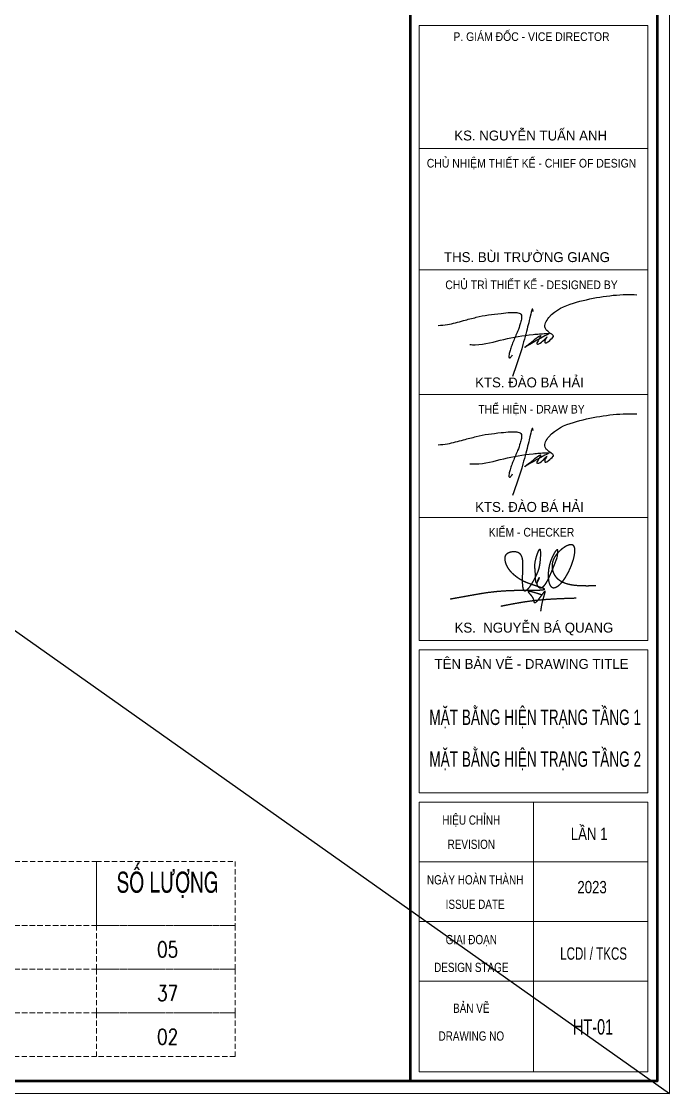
# Model space of a CAD drawing. Header units: millimetres. Extents: x 5243337 to 5938936, y 490824 to 785930.
# Drawn here: x 5726463 to 5742194, y 639154 to 665179 of the extents above; entities that cross this region are included whole.
import ezdxf
from ezdxf.enums import TextEntityAlignment as Align

# ---------------------------------------------------------------- set-up
doc = ezdxf.new("R2010")
doc.units = ezdxf.units.MM
doc.header["$MEASUREMENT"] = 0
doc.linetypes.add('HIDDEN', pattern=[0.375, 0.25, -0.125])
doc.layers.get('0').update_dxf_attribs({"lineweight": 0})
doc.layers.get('Defpoints').update_dxf_attribs({"lineweight": 0})
for name, color, linetype, lineweight in [('cat2', 22, 'Continuous', 30), ('Khungten_LCDI', 7, 'Continuous', 25), ('LC ISO', 153, 'Continuous', 13), ('LC MANH DUT', 35, 'HIDDEN', 5), ('LC Net dam 1', 30, 'Continuous', 30), ('LC Net thay', 7, 'Continuous', 25), ('LC Text1', 3, 'Continuous', 20), ('LC Text2', 7, 'Continuous', 25)]:
    doc.layers.add(name, color=color, linetype=linetype, lineweight=lineweight)
doc.layers.add('KCS_Plotter', color=11, linetype='Continuous', plot=False)
doc.styles.add('Khungten', font='VHAVAN.TTF', dxfattribs={"width": 0.9, "height": 5000})
doc.styles.add('LC 2', font='VHARIALN.TTF', dxfattribs={"width": 0.7})
doc.styles.add('LC 3', font='vnsimli.shx', dxfattribs={"width": 0.75})
doc.styles.add('Title', font='VHBLACK.TTF')
doc.styles.add('VnAvantH', font='VHAVANB.TTF', dxfattribs={"width": 0.6})

# ---------------------------------------------------------------- blocks, each defined once
blk = doc.blocks.new('NGUYEN BA QUANG')
at = {"layer": 'LC ISO', "const_width": 54}
for points in [[(-3416, -557, -0.001023), (-2231, -345, -0.008385), (-1869, -289, -0.026114), (-905, -212, -0.007166), (-491, -205, 0.001773), (-49, -203, 0.009736), (200, -197, 0.025773), (331, -186, 0.054465), (383, -173, 0.09183), (397, -166, 0.386262), (399, -152, 0.129793), (379, -135, 0.036801), (321, -108, 0.016128), (184, -59, -0.006736), (-183, 62, -0.023924), (-416, 154, -0.046785), (-684, 310, -0.041509), (-918, 503, -0.092678), (-1136, 813, -0.077778), (-1199, 1035, -0.070106), (-1196, 1141, -0.201572), (-1106, 1286, -0.091887), (-982, 1343, -0.118851), (-732, 1351, -0.227561), (-543, 1208, -0.055716), (-508, 1121, -0.035741), (-487, 1019, -0.022757), (-478, 904, -0.018678), (-477, 714, 0.005361), (-493, 294, 0.022501), (-487, 25, 0.024956), (-474, -85, 0.051878), (-451, -169, 0.084004), (-427, -209, 0.302699), (-372, -224, 0.091028), (-331, -204, 0.045769), (-285, -164, 0.031407), (-218, -87, 0.026473), (-114, 66, 0.038878), (124, 530, 0.063388), (207, 831, 0.030377), (243, 1236, 0.019395), (241, 1350, 0.050857), (231, 1429, 0.089259), (221, 1451, 0.446193), (202, 1454, 0.08967), (185, 1438, 0.048315), (156, 1388, 0.024568), (114, 1288, 0.037087), (24, 971, 0.06811), (7, 722, 0.007404), (19, 571, -0.009821), (27, 442, 0.013775), (38, 214, 0.023991), (46, 154, 0.068642), (58, 113, 0.168495), (71, 99, 0.190472), (82, 99, 0.135753), (102, 116, 0.042547), (133, 165, 0.037247), (185, 280, 0.083462), (192, 310, 0.752396), (189, 311, 0.077103), (170, 286, 0.067778), (106, 135, 0.079642), (97, 52, 0.07615), (107, 12, 0.090818), (168, -77, 0.162992), (233, -111, 0.134535), (287, -101, 0.046135), (315, -85, 0.0589), (372, -33, 0.033446), (431, 44, 0.020493), (492, 142, 0.018931), (584, 325, 0.012315), (712, 617, 0.006262), (906, 1114)], [(906, 1114, 0.006821), (929, 1272, 0.011774), (937, 1340, 0.026266), (938, 1394, 0.052103), (935, 1423, 0.076783), (930, 1436, 0.163971), (923, 1442, 0.170042), (914, 1442, 0.080479), (902, 1436, 0.05585), (881, 1417, 0.031056), (847, 1375, 0.025203), (791, 1286, 0.116129), (556, 476, 0.061974), (575, 166, 0.045365), (610, 47, 0.070676), (660, -41, 0.091415), (710, -86, 0.146905), (783, -104, 0.068448), (833, -95, 0.049636), (885, -72, 0.053986), (978, -6, 0.029209), (1056, 69, 0.021304), (1134, 162, 0.025491), (1250, 329, 0.068873), (1561, 1027, 0.01773), (1596, 1171, 0.037697), (1624, 1368, 0.029037), (1623, 1453, 0.04288), (1613, 1525, 0.066726), (1590, 1583, 0.100495), (1556, 1623, 0.111871), (1508, 1644, 0.054631), (1469, 1647, 0.041179), (1426, 1643, 0.04561), (1355, 1623, 0.04967), (1225, 1558, 0.109429), (829, 1164, 0.05047), (753, 1012, 0.368126), (1079, 156, 0.040655), (1223, 90, 0.031441), (1383, 42, 0.023503), (1557, 9, 0.017084), (1742, -10, 0.011936), (1936, -19, 0.009133), (2206, -21, 0.002915), (2480, -16)], [(274, -380, 0.002584), (99, -322, 0.004829), (-9, -289, 0.009549), (-104, -262, 0.02019), (-180, -245, 0.020391), (-210, -242, 0.037792), (-233, -241, 0.083891), (-249, -244, 0.129866), (-256, -250, 0.170647), (-258, -257, 0.074142), (-257, -264, 0.04333), (-253, -271, 0.038982), (-240, -290, 0.018381), (-209, -327, -0.006145), (-155, -388, -0.017161), (-112, -442, -0.029179), (-72, -502, -0.056277), (-39, -577, -0.025416), (-31, -610, -0.003247), (-24, -652, 0.033316), (-18, -677, 0.055631), (-12, -689, 0.087521), (-5, -698, 0.15828), (8, -703, 0.07777), (18, -702, 0.051495), (30, -698, 0.04838), (50, -685, 0.02792), (72, -667, 0.021215), (104, -635, 0.012757), (138, -596, 0.011354), (192, -528, 0.005945), (265, -430, -0.007904), (360, -301, -0.011483), (384, -270, -0.027823), (404, -249, -0.066961), (415, -240, -0.123545), (420, -238, -0.248584), (424, -240, -0.12084), (426, -246, -0.064597), (426, -260, -0.027008), (421, -289, -0.011306), (411, -326, -0.007085), (384, -419, 0.007773), (340, -569, 0.03162), (266, -923, 0.004795), (248, -1055)], [(-1368, -847, -0.004051), (-800, -737, -0.026384), (342, -582, -0.006339), (726, -556, -0.004215), (1111, -537, -0.002629), (1689, -517)]]:
    blk.add_lwpolyline(points, format="xyb", dxfattribs=at)
blk = doc.blocks.new('chu ky hai')
at = {"layer": 'cat2'}
for points in [[(-7108, -1180), (-6432, -1197), (-2775, -522), (976, 115), (1801, 186), (2622, 234), (2986, 231), (2480, -78), (-30, -1486), (540, -1049), (1949, -60), (1474, -942), (1449, -999), (1449, -1057), (1477, -1093), (1572, -1118), (1707, -1098), (1898, -993), (2754, -240), (2527, -595), (2479, -768), (2477, -864), (2515, -945), (2607, -960), (2750, -905), (2939, -770), (3555, -206), (3585, -163), (3551, -35), (3281, 205), (2716, 642), (2520, 942), (3011, 2284), (6131, 4121), (9514, 4894), (12933, 5218), (14228, 5200)], [(-11175, 1253), (-9978, 1396), (-7921, 1888), (-6284, 2309), (-4744, 2618), (-3121, 2809), (-1911, 2927), (-1107, 2906), (-579, 2709), (-517, 2075), (-671, 1470), (-1000, 507), (-1282, -135), (-1576, -846), (-1805, -1465), (-1996, -2070), (-2109, -2631), (-2056, -2899), (-1967, -2874), (-1871, -2786), (-1768, -2651), (-1653, -2476)], [(975, 3070), (960, 3197), (924, 3338), (690, 2725), (349, 1352), (-322, -1171), (-1656, -5247)]]:
    blk.add_spline(points, degree=3, dxfattribs=at)
blk = doc.blocks.new('ha tang Nui Beo')
at = {"layer": 'Defpoints', "lineweight": 0}
blk.add_lwpolyline([(-1200, -14850), (-1200, 14850), (40800, 14850), (40800, -14850)], close=True, dxfattribs=at)
at = {"layer": 'Khungten_LCDI', "color": 5, "lineweight": 60}
blk.add_line((36600, 14650), (36600, -14650), dxfattribs=at)
at = {"layer": 'Khungten_LCDI', "color": 5, "lineweight": 25}
blk.add_line((40600, -14650), (40600, 14650), dxfattribs=at)
at = {"layer": 'Khungten_LCDI', "color": 9, "lineweight": 15}
for p, q in [((38600, -10133), (38600, -14500)), ((40450, -11100), (36750, -11100)), ((40450, -12067), (36750, -12067)), ((40450, -13033), (36750, -13033))]:
    blk.add_line(p, q, dxfattribs=at)
at = {"layer": 'Khungten_LCDI', "color": 5, "lineweight": 60}
blk.add_lwpolyline([(0, -14650), (0, 14650), (40600, 14650), (40600, -14650)], close=True, dxfattribs=at)
at = {"layer": 'Khungten_LCDI', "color": 9, "lineweight": 15}
for points in [[(36750, 446), (40450, 446), (40450, 2437), (36750, 2437)], [(36750, -1522), (40450, -1522), (40450, 446), (36750, 446)], [(36750, -1522), (40450, -1522), (40450, -3535), (36750, -3535)], [(36750, -5526), (40450, -5526), (40450, -3535), (36750, -3535)], [(36750, -7517), (40450, -7517), (40450, -5526), (36750, -5526)], [(36750, -9983), (40450, -9983), (40450, -7667), (36750, -7667)], [(36750, -14500), (40450, -14500), (40450, -10133), (36750, -10133)]]:
    blk.add_lwpolyline(points, close=True, dxfattribs=at)
at = {"layer": 'cat2', "xscale": 0.1265625, "yscale": 0.1265625, "zscale": 0.1265625}
for p in [(38468, -2580), (38468, -4510)]:
    blk.add_blockref('chu ky hai', p, dxfattribs=at)
at = {"layer": 'LC Net dam 1', "xscale": 0.4, "yscale": 0.4, "zscale": 0.4}
blk.add_blockref('NGUYEN BA QUANG', (38616, -6625), dxfattribs=at)
at = {"color": 7}
for s, height, style, width, p in [('P. gi¸m ®èc - VICE director', 140, 'Khungten', 0.9, (38566, 2184)), ('chñ nhiÖm thiÕt kÕ - chief of design', 140, 'Khungten', 0.9, (38566, 136)), ('chñ tr× thiÕt kÕ - designed by', 140, 'Khungten', 0.9, (38566, -1832)), ('thÓ hiÖn - draw by', 140, 'Khungten', 0.9, (38566, -3845)), ('kiÓm - checker', 140, 'Khungten', 0.9, (38566, -5836)), ('hiÖu chØnh', 150, 'Khungten', 0.8, (37592, -10499)), ('revision', 150, 'Khungten', 0.8, (37592, -10891)), ('ngµy hoµn thµnh', 150, 'Khungten', 0.8, (37654, -11466)), ('issue date', 150, 'Khungten', 0.8, (37654, -11862)), ('giai ®o¹n', 150, 'Khungten', 0.8, (37592, -12433)), ('lcdi / TKcs', 200, 'Title', 0.7, (39571, -12684)), ('design stage', 150, 'Khungten', 0.8, (37592, -12883)), ('b¶n vÏ', 150, 'Khungten', 0.8, (37592, -13544)), ('drawing nO', 150, 'Khungten', 0.8, (37592, -13994))]:
    blk.add_text(s, height=height, dxfattribs=dict(at, style=style, width=width)).set_placement(p, align=Align.CENTER)
for s, style, p in [('ks. nguyÔn tuÊn anh', 'VnAvantH', (38553, 574)), ('ths. bïi tr\xadêng giang', 'VnAvantH', (38493, -1394)), ('Kts. ®µo b¸ h¶i', 'VnAvantH', (38534, -3422)), ('Kts. ®µo b¸ h¶i', 'VnAvantH', (38534, -5436)), ('ks.  NGUYÔN B¸ QUANG', 'VnAvantH', (38605, -7390)), ('tªn b¶n vÏ - drawing title', 'Khungten', (38566, -7977))]:
    blk.add_text(s, height=160, dxfattribs=dict(at, style=style)).set_placement(p, align=Align.CENTER)
at = {"color": 7, "style": 'Khungten', "width": 0.8}
for tag, p in [('REVISION', (39499, -10746)), ('NGAYHT', (39546, -11609))]:
    blk.add_attdef(tag, text='', height=200, dxfattribs=at).set_placement(p, align=Align.CENTER)
at = {"layer": 'LC Text1', "style": 'Title', "width": 1.485915}
for tag, p, p2 in [('TENBANVE1', (36913, -8886), (40339, -8886)), ('TENBANVE2', (36913, -9562), (40339, -9562))]:
    blk.add_attdef(tag, text='', height=250, dxfattribs=at).set_placement(p, p2, align=Align.FIT)
at = {"layer": 'LC Text1', "style": 'Title', "width": 0.7}
blk.add_attdef('SOBANVE', text='', height=250, dxfattribs=at).set_placement((39562, -13896), align=Align.CENTER)

msp = doc.modelspace()

# ---------------------------------------------------------------- linework, layer by layer
at = {"layer": 'KCS_Plotter'}
msp.add_line((5679194, 683704.2), (5742194, 639154.2), dxfattribs=at)
at = {"layer": 'LC MANH DUT', "ltscale": 500}
for points in [[(5718046.6, 644788.1), (5728284.6, 644788.1), (5728284.6, 643234.2), (5718046.6, 643234.2)], [(5728284.6, 644788.1), (5731648.5, 644788.1), (5731648.5, 643234.2), (5728284.6, 643234.2)], [(5718046.6, 643234.2), (5728284.6, 643234.2), (5728284.6, 642173.2), (5718046.6, 642173.2)], [(5728284.6, 643234.2), (5731648.5, 643234.2), (5731648.5, 642173.2), (5728284.6, 642173.2)], [(5718046.6, 642173.2), (5728284.6, 642173.2), (5728284.6, 641112.2), (5718046.6, 641112.2)], [(5728284.6, 642173.2), (5731648.5, 642173.2), (5731648.5, 641112.2), (5728284.6, 641112.2)], [(5718046.6, 641112.2), (5728284.6, 641112.2), (5728284.6, 640051.2), (5718046.6, 640051.2)], [(5728284.6, 641112.2), (5731648.5, 641112.2), (5731648.5, 640051.2), (5728284.6, 640051.2)]]:
    msp.add_lwpolyline(points, close=True, dxfattribs=at)

# ---------------------------------------------------------------- block references
at = {"layer": 'LC Net thay'}
ref = msp.add_blockref('ha tang Nui Beo', (5680994, 661429.2), dxfattribs=dict(at, xscale=1.500000000004304, yscale=1.500000000004304, zscale=1.500000000004304))
ref.add_attrib('TENBANVE2', 'mÆt b»ng hiÖn tr¹ng tÇng 2', dxfattribs={"layer": 'LC Text1', "height": 375, "style": 'Title', "width": 0.559546}).set_placement((5736363, 647085.5), (5741502.7, 647085.5), align=Align.FIT)
ref.add_attrib('NGAYHT', '2023', dxfattribs={"layer": 'LC Text1', "height": 300, "style": 'Khungten', "width": 0.8}).set_placement((5740313.1, 644015.1), align=Align.CENTER)
ref.add_attrib('REVISION', 'lÇn 1', dxfattribs={"layer": 'LC Text1', "height": 300, "style": 'Khungten', "width": 0.8}).set_placement((5740242.1, 645309.7), align=Align.CENTER)
ref.add_attrib('SOBANVE', 'ht-01', dxfattribs={"layer": 'LC Text1', "height": 375, "style": 'Title', "width": 0.7}).set_placement((5740337, 640584.9), align=Align.CENTER)
ref.add_attrib('TENBANVE1', 'mÆt b»ng hiÖn tr¹ng tÇng 1', dxfattribs={"layer": 'LC Text1', "height": 375, "style": 'Title', "width": 0.559546}).set_placement((5736363, 648100.5), (5741502.7, 648100.5), align=Align.FIT)

# ---------------------------------------------------------------- texts
at = {"layer": 'LC Text1', "style": 'LC 3', "width": 0.8}
for s, p in [('05', (5729754.2, 642467.1)), ('37', (5729754.2, 641406.1)), ('02', (5729754.2, 640345.1))]:
    msp.add_text(s, height=375, dxfattribs=at).set_placement(p)
at = {"layer": 'LC Text2', "lineweight": -2, "style": 'LC 2', "width": 0.8}
msp.add_text('sè l\xadîng', height=506.25, dxfattribs=at).set_placement((5728772.5, 644032.2))

doc.saveas('drawing.dxf')
